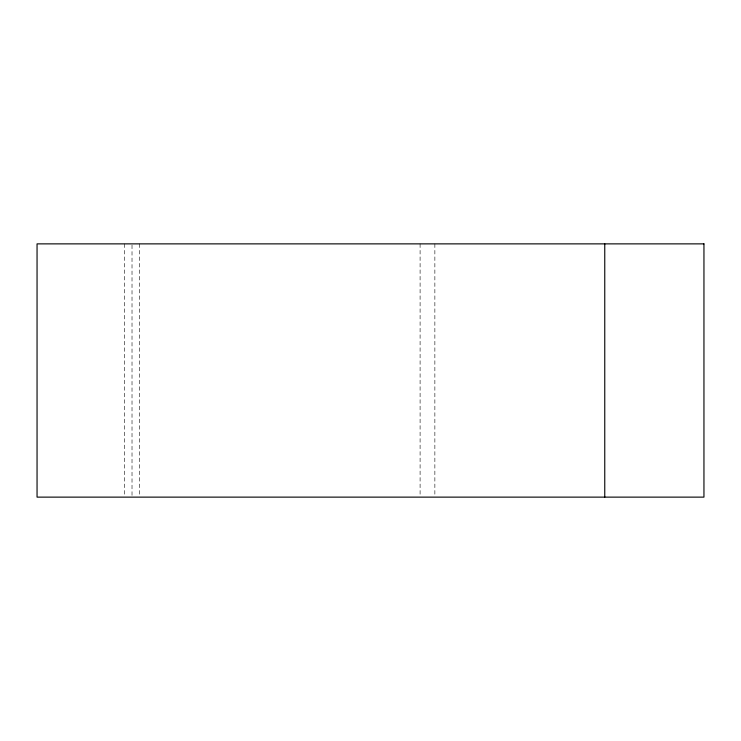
<?xml version="1.0" encoding="UTF-8"?>
<svg xmlns="http://www.w3.org/2000/svg" width="741" height="741" viewBox="0 0 741 741"><rect width="100%" height="100%" fill="white"/><g stroke="black" fill="none" stroke-linecap="round" stroke-linejoin="round"><path stroke-width="0.56" stroke-dasharray="3.71 2.78" d="M434.865 243.872L434.865 495.97M420.091 243.872L420.091 495.97M139.41 243.872L139.41 495.97M132.018 245.03L132.018 495.97M124.636 243.872L124.636 495.97"/><path stroke-width="1.11" d="M604.758 243.872L604.758 497.128M703.95 243.872L37.05 243.872L37.05 497.128L703.95 497.128L703.95 243.872"/></g></svg>
